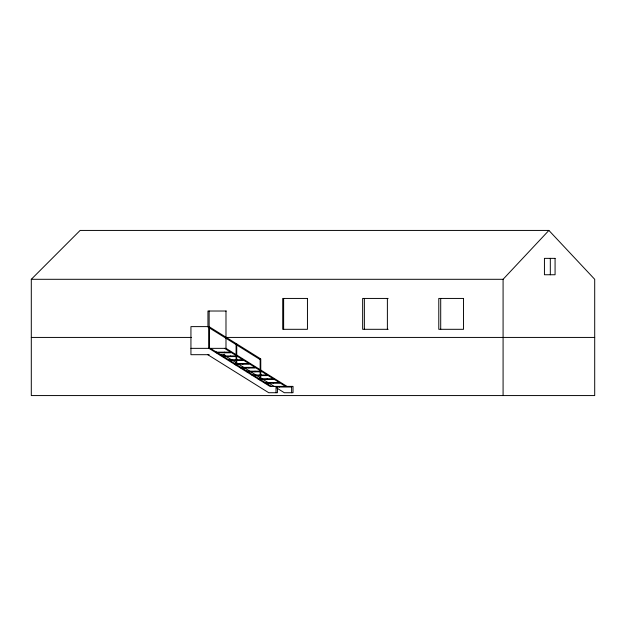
<?xml version="1.0" encoding="UTF-8"?>
<svg xmlns="http://www.w3.org/2000/svg" width="626" height="626" viewBox="0 0 626 626"><rect width="100%" height="100%" fill="white"/><g stroke="black" fill="none" stroke-linecap="round" stroke-linejoin="round"><path stroke-width="0.94" d="M503.085 395.569L503.085 279.298L548.892 230.431L594.7 279.298L594.7 395.569L31.3 395.569L31.3 279.298L80.12 230.431L548.892 230.431M31.3 279.298L503.085 279.298M388.159 298.438L362.65 298.438L362.65 329.307L388.159 329.307M226.229 311.02L207.949 311.02L207.949 327.054M260.768 380.671L260.768 358.933L208.982 326.615L190.938 326.615L190.938 354.692L209.201 354.692M31.3 337.43L191.353 337.43M225.986 337.43L594.7 337.43M190.938 348.353L226.229 348.353M216.064 352.156L230.665 352.156L230.665 352.79L216.494 352.79L216.494 352.156M219.632 354.692L224.789 354.692M222.16 355.959L236.761 355.959M223.529 356.593L236.761 356.593M228.255 359.762L242.857 359.762L242.857 360.396L229.625 360.396M234.351 363.565L248.945 363.565L248.945 364.199L234.773 364.199L234.773 363.565M240.447 367.368L255.04 367.368L255.04 368.002L240.869 368.002L240.869 367.368M246.534 371.171L261.136 371.171L261.136 371.805L246.965 371.805L246.965 371.171M251.691 374.974L267.232 374.974L267.232 375.608L253.06 375.608M257.779 378.777L273.327 378.777L273.327 379.411L259.156 379.411M264.821 382.58L279.423 382.58L279.423 383.214L265.244 383.214L265.244 382.58M276.582 387.017L291.606 387.017M208.982 327.672L236.096 344.59M236.738 344.989L260.166 359.614M286.935 386.383L225.986 348.353L225.986 311.02M224.57 348.353L285.511 386.383M223.372 354.692L274.431 386.555M276.903 388.097L284.314 392.721L293.023 392.721L293.023 386.383L269.923 386.383L208.982 348.353L208.982 326.615M210.399 348.353L271.34 386.383M207.777 354.692L268.726 392.721L277.435 392.721L277.435 386.383M550.317 258.366L550.317 274.751M440.704 298.438L440.704 329.307M387.384 298.438L387.384 329.307M364.371 298.438L364.371 329.307M291.606 386.383L291.606 392.721M283.633 298.438L283.633 329.307M279.423 386.383L279.423 387.017M276.019 386.383L276.019 392.721M273.327 382.58L273.327 383.214M267.232 378.777L267.232 379.411M261.136 374.974L261.136 375.608M260.166 358.557L260.166 380.295M255.04 371.171L255.04 371.805M248.945 367.368L248.945 368.002M242.857 363.565L242.857 364.199M236.738 343.94L236.738 365.678M236.096 343.533L236.096 365.271M230.665 355.959L230.665 356.593M228.678 359.762L228.678 360.396M224.57 352.156L224.57 352.79M222.582 355.959L222.582 356.593M209.139 311.02L209.139 348.353M555.074 258.366L544.44 258.366L544.44 274.751L555.074 274.751L555.074 258.366M307.452 298.438L282.717 298.438L282.717 329.307L307.452 329.307L307.452 298.438M463.537 298.438L438.787 298.438L438.787 329.307L463.537 329.307L463.522 298.438"/></g></svg>
